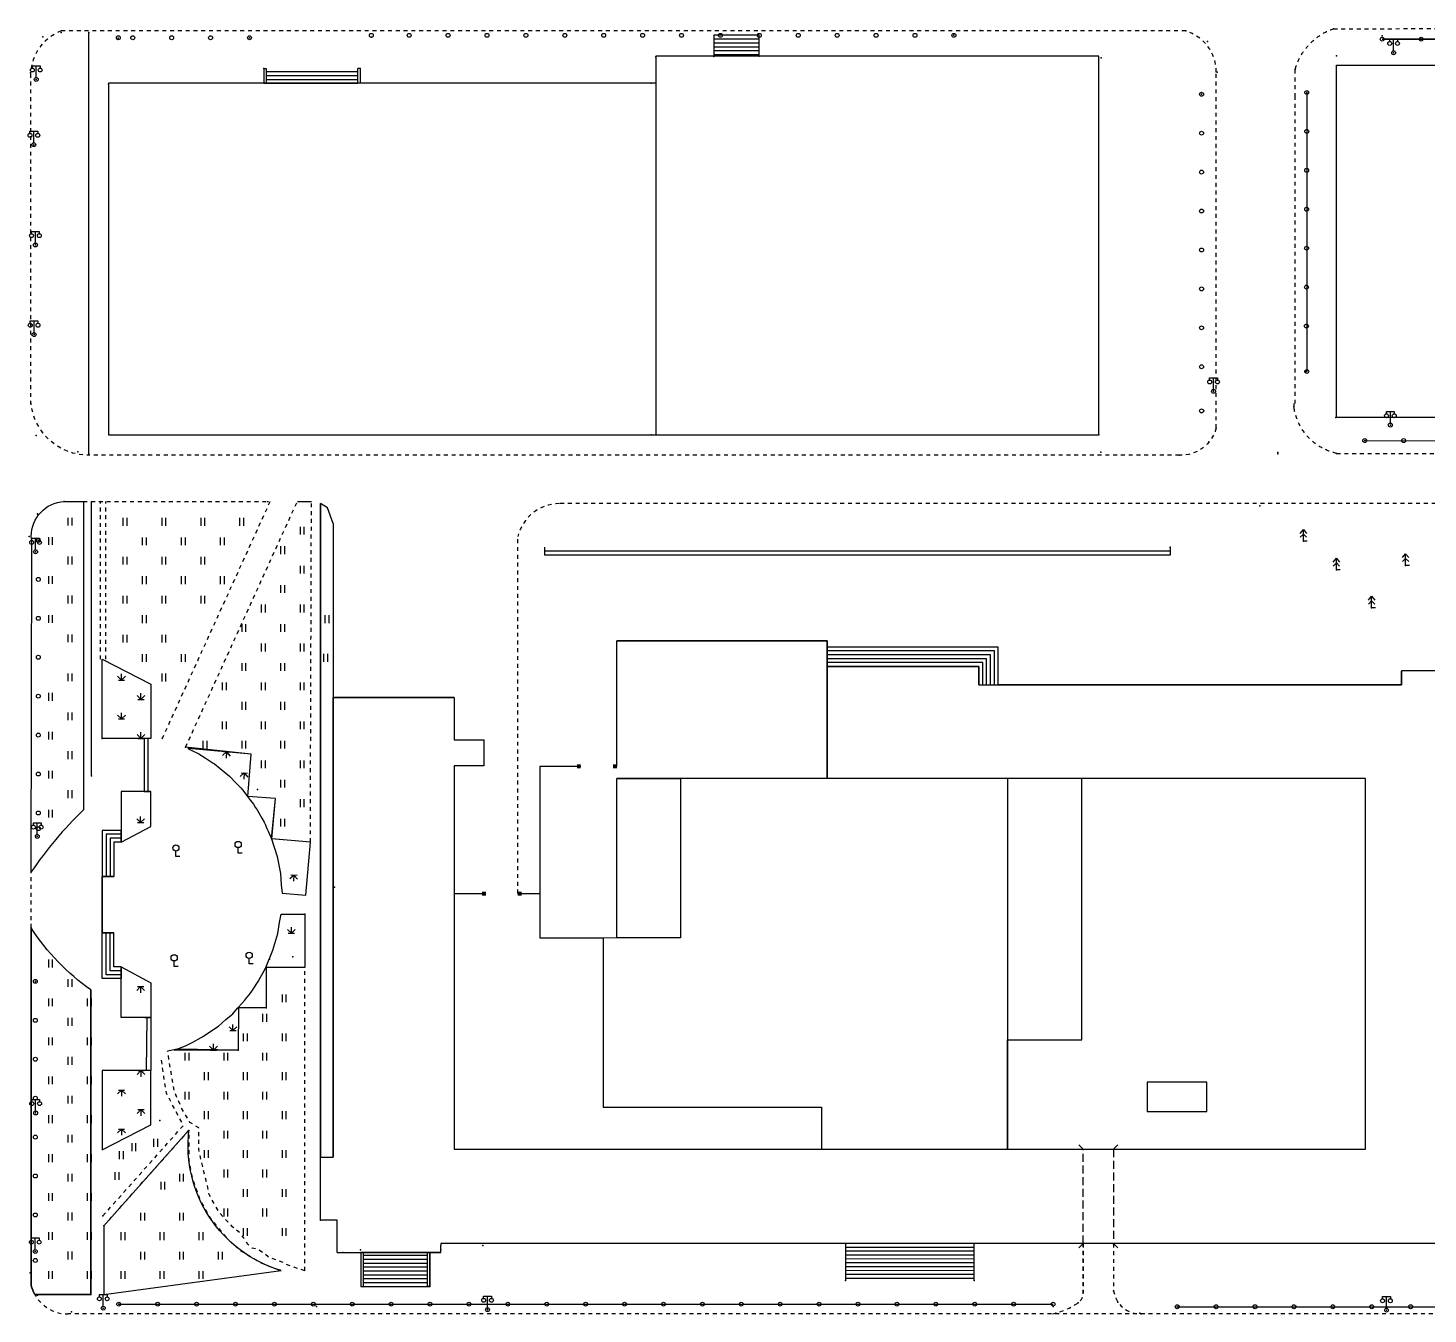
# Model space of a CAD drawing. Extents: x -992 to 2561, y -723 to 1492.
# Drawn here: x 1894.2 to 2074.1, y 652.9 to 818.1 of the extents above; entities that cross this region are included whole.
import ezdxf

# ---------------------------------------------------------------- set-up
doc = ezdxf.new("R2010")
doc.units = 0
doc.header["$LTSCALE"] = 0.5
doc.header["$PDSIZE"] = 0.2
doc.linetypes.add('X5', pattern=[3, 2, -1])
doc.linetypes.add('X6', pattern=[2, 1, -1])
doc.layers.get('0').update_dxf_attribs({"linetype": 'CONTINUOUS'})
doc.layers.add('ASSIST', color=7, linetype='CONTINUOUS', plot=False)
for name, color, linetype in [('DLDW', 11, 'CONTINUOUS'), ('DLSS', 4, 'CONTINUOUS'), ('JMD', 6, 'CONTINUOUS'), ('ZBTZ', 3, 'CONTINUOUS'), ('ZDH', 1, 'CONTINUOUS')]:
    doc.layers.add(name, color=color, linetype=linetype)
doc.linetypes.add('1161', pattern='A,0,[149,AAA.SHX,S=0.15,R=0,X=0,Y=0],-1.6', length=1.6)
doc.linetypes.add('443', pattern='A,9.4,[169,AAA.SHX,S=1,R=0,X=0,Y=0.15],0.6', length=10)

# ---------------------------------------------------------------- blocks, each defined once
blk = doc.blocks.new('gc097')
for p, q in [((-1, 2.9), (-1, 3.5)), ((-1, 3.5), (1, 3.5)), ((0, 0.5), (0, 3.5)), ((1, 3.5), (1, 2.9))]:
    blk.add_line(p, q)
for centre in [(-1, 2.4), (0, 0), (1, 2.4)]:
    blk.add_circle(centre, 0.5)
blk = doc.blocks.new('gc124')
for p, q in [((-1, 1), (0, 0)), ((-0.8, 0), (0.8, 0)), ((0, 0), (0, 1.6)), ((0, 0), (1, 1))]:
    blk.add_line(p, q)
blk = doc.blocks.new('gc121')
for p, q in [((-0.5, -1), (-0.5, 1)), ((0.5, -1), (0.5, 1))]:
    blk.add_line(p, q)
blk = doc.blocks.new('gc002')
at = {"const_width": 1}
blk.add_lwpolyline([(-0.5, 0), (0.5, 0)], dxfattribs=at)
blk = doc.blocks.new('gc145')
for p, q in [((0, 0), (0, 1.4)), ((1, 0), (0, 0))]:
    blk.add_line(p, q)
blk.add_circle((0, 2.2), 0.8)
blk = doc.blocks.new('gc144')
for p, q in [((-0.8, 2), (0, 3)), ((-0.8, 1), (0, 1.8)), ((0, 0), (0, 3)), ((0, 3), (0.8, 2)), ((0, 1.8), (0.8, 1)), ((1, 0), (0, 0))]:
    blk.add_line(p, q)
blk = doc.blocks.new('gc170')
at = {"linetype": 'Continuous'}
blk.add_circle((0, 0), 0.5, dxfattribs=at)

msp = doc.modelspace()

# ---------------------------------------------------------------- linework, layer by layer
at = {"linetype": 'Continuous', "flags": 128}
for points, elevation in [([(2198.23, 816.64), (2068.24, 816.64)], 1.65), ([(2056.88, 769.83), (2056.88, 769.43)], 0.28)]:
    msp.add_lwpolyline(points, dxfattribs=dict(at, elevation=elevation))
at = {"color": 5, "linetype": 'Continuous', "elevation": 0.33, "flags": 128}
msp.add_lwpolyline([(2062.34, 768.05), (2062.34, 813.3), (2196.84, 813.3), (2196.84, 768.05), (2062.34, 768.05)], dxfattribs=at)
at = {"linetype": 'Continuous'}
for p in [(1974.29, 765.81, -8.92), (1974.89, 765.81, -8.92)]:
    msp.add_point(p, dxfattribs=at)
at = {"layer": 'ASSIST', "linetype": 'Continuous', "flags": 128}
for points, elevation in [([(2068.24, 816.64), (2198.23, 816.64)], 3.12), ([(2058.54, 809.79), (2058.54, 773.95)], 3.12), ([(2065.99, 765.08), (2196.74, 764.87)], 3.12), ([(1905.87, 654.16), (2025.94, 654.16)], -8.92), ([(2041.89, 653.83), (2092.14, 653.83)], -8.92)]:
    msp.add_lwpolyline(points, dxfattribs=dict(at, elevation=elevation))
at = {"layer": 'ASSIST', "linetype": 'Continuous', "elevation": -8.92, "flags": 128}
msp.add_lwpolyline([(1936.99, 660.81), (1936.99, 656.44), (1945.83, 656.44), (1945.83, 660.81)], close=True, dxfattribs=at)
at = {"layer": 'DLDW', "linetype": 'Continuous'}
for p, q in [((1960.59, 751.38, -8.92), (1960.59, 750.38, -8.92)), ((2040.99, 750.88, -8.92), (1960.59, 750.88, -8.92)), ((2040.99, 750.38, -8.92), (1960.59, 750.38, -8.92)), ((2040.99, 751.38, -8.92), (2040.99, 750.38, -8.92))]:
    msp.add_line(p, q, dxfattribs=at)
at = {"layer": 'DLDW', "linetype": 'Continuous', "elevation": -8.92, "flags": 128}
for points in [[(1905.25, 709.11), (1903.75, 709.11), (1903.75, 701.87), (1905.25, 701.87)], [(1905.25, 701.87), (1903.75, 701.87), (1903.75, 709.11), (1905.25, 709.11)]]:
    msp.add_lwpolyline(points, dxfattribs=at)
at = {"layer": 'DLSS', "linetype": 'X6', "flags": 128}
for points, elevation in [([(1898.48, 817.69, 0.277245), (1894.59, 812.75)], -0.22), ([(2046.91, 812.41), (2046.91, 812.41, 0.331427), (2042.98, 817.69)], -8.92), ([(1902.01, 763.44), (1902.01, 763.19, -0.384146), (1894.59, 769.88), (1894.59, 812.75)], -0.22), ([(2046.91, 766.69, -0.346434), (2042.16, 763.19)], -8.92), ([(1962.49, 756.98, 0.348588), (1957.15, 752.74)], -8.92), ([(1894.62, 702.5), (1894.62, 656.55, 0.342329), (1899.31, 652.91)], -8.92), ([(2025.86, 652.91, 0.100678), (2029.17, 654.35, 0.261658), (2029.8, 655.66), (2029.8, 661.96)], -0.41), ([(2033.69, 655.89), (2033.72, 655.89, 0.390001), (2037.3, 652.91)], -8.92)]:
    msp.add_lwpolyline(points, format="xyb", dxfattribs=dict(at, elevation=elevation))
for points, elevation in [([(2042.98, 817.69), (1898.48, 817.69)], -8.92), ([(2061.97, 817.98), (2197.96, 818.07)], 0.28), ([(2046.91, 766.69), (2046.91, 812.41)], -8.92), ([(2057.03, 809.22), (2057.05, 812.78)], 0.28), ([(2057.03, 769.83), (2057.03, 809.22)], 0.28), ([(2042.16, 763.19), (1902.01, 763.19)], -8.92), ([(2062.37, 763.44), (2197.61, 763.14)], 0.28), ([(1901.32, 757.27), (1902.36, 757.27), (1925.33, 757.27)], -8.92), ([(1903.53, 736.99), (1903.53, 757.27)], -8.92), ([(1904.19, 736.99), (1904.19, 757.27)], -8.92), ([(1911.46, 726.79), (1925.33, 757.27)], -4.87), ([(1914.46, 725.7), (1928.82, 757.27)], -0.97), ([(1930.49, 713.51), (1930.63, 757.27)], -0.97), ([(1931.8, 673.05), (1931.8, 757)], -8.92), ([(2092.09, 756.98), (1962.49, 756.98)], -8.92), ([(1957.15, 706.9), (1957.15, 752.74)], -8.92), ([(1894.62, 702.5), (1894.62, 709.67)], -8.92), ([(1929.78, 658.44), (1929.78, 697.4)], -8.92), ([(1903.83, 665.51), (1909, 671.31), (1914.17, 677.11), (1911.99, 681.26), (1911.29, 685.91)], -0.17), ([(1929.78, 658.44), (1927.76, 659.11), (1926.85, 659.57), (1925.05, 660.24), (1924.71, 660.58), (1923.81, 661.14), (1923.02, 661.37), (1922.46, 661.82), (1921.89, 662.72), (1921.33, 663.39), (1920.54, 664.07), (1919.98, 664.63), (1918.85, 665.87), (1918.17, 667), (1917.5, 668.24), (1917.16, 669.82), (1916.93, 670.72), (1916.48, 672.52), (1916.14, 674.1), (1916.14, 676.8), (1915.01, 677.5), (1914.79, 677.86), (1913.94, 679.35), (1912.98, 681.57), (1912.59, 683.94), (1912.15, 686.66)], -8.92), ([(1903.95, 664.22), (1914.89, 676.49), (1914.89, 672.58), (1915.31, 670.34), (1916.24, 667.69), (1916.24, 667.69), (1916.24, 667.69), (1917.64, 665.15), (1919.86, 662.53), (1921.5, 661.04), (1924.01, 659.56), (1924.92, 659.16), (1925.73, 658.82), (1926.23, 658.64), (1926.76, 658.47)], -8.92), ([(2029.8, 661.96), (2029.8, 655.66)], -0.41), ([(2033.69, 661.96), (2033.69, 655.89)], -8.92), ([(2093.72, 652.91), (1899.8, 652.91), (1899.31, 652.91)], -8.92)]:
    msp.add_lwpolyline(points, dxfattribs=dict(at, elevation=elevation))
for points in [[(2057.05, 812.78, -0.056597), (2057.71, 814.4, -0.056597), (2058.73, 815.82, -0.063649), (2060.21, 817.11, -0.063649), (2061.97, 817.98)], [(2062.37, 763.44, -0.072623), (2060.46, 764.16, -0.072623), (2058.83, 765.4, -0.080573), (2057.53, 767.26, -0.080573), (2056.88, 769.43)]]:
    msp.add_lwpolyline(points, format="xyb", dxfattribs=at)
at = {"layer": 'JMD', "linetype": 'Continuous'}
for p, q in [((1988.15, 817.13, -8.92), (1982.33, 817.13, -8.92)), ((1982.33, 817.13, -8.92), (1982.33, 814.47, -8.92)), ((1988.15, 814.47, -8.92), (1988.15, 817.13, -8.92)), ((1988.15, 816.63, -8.92), (1982.33, 816.63, -8.92)), ((1988.15, 816.13, -8.92), (1982.33, 816.13, -8.92)), ((1988.15, 815.63, -8.92), (1982.33, 815.63, -8.92)), ((1988.15, 815.13, -8.92), (1982.33, 815.13, -8.92)), ((1988.15, 814.63, -8.92), (1982.33, 814.63, -8.92)), ((1924.5, 812.86, -8.92), (1924.8, 812.86, -8.92)), ((1924.5, 812.86, -8.92), (1924.5, 810.97, -8.92)), ((1924.8, 812.86, -8.92), (1924.8, 810.97, -8.92)), ((1924.8, 812.47, -8.92), (1936.59, 812.47, -8.92)), ((1924.8, 811.97, -8.92), (1936.59, 811.97, -8.92)), ((1924.8, 811.47, -8.92), (1936.59, 811.47, -8.92)), ((1936.89, 812.86, -8.92), (1936.59, 812.86, -8.92)), ((1936.59, 810.97, -8.92), (1936.59, 812.86, -8.92)), ((1936.89, 812.86, -8.92), (1936.89, 810.97, -8.92)), ((1924.5, 810.97, -8.92), (1924.8, 810.97, -8.92)), ((1924.8, 810.97, -8.92), (1936.59, 810.97, -8.92)), ((1936.89, 810.97, -8.92), (1936.59, 810.97, -8.92)), ((1996.89, 736.06, -8.92), (1996.89, 738.56, -8.92)), ((2016.4, 733.7, -8.92), (2018.9, 733.7, -8.92)), ((1910.01, 727.15, -8.92), (1909.99, 727.15, -8.92)), ((1909.99, 727.15, -8.92), (1909.99, 727.15, -8.92)), ((1910.01, 727.15, -8.92), (1910.01, 727.15, -8.92)), ((1909.99, 726.82, -8.92), (1909.12, 726.82, -8.92)), ((1909.99, 726.82, -8.92), (1909.12, 726.82, -8.92)), ((1909.12, 726.82, -8.92), (1909.12, 720, -8.92)), ((1909.62, 726.82, -8.92), (1909.62, 720, -8.92)), ((1909.12, 720, -8.92), (1909.99, 720, -8.92)), ((1909.24, 720, -8.92), (1909.99, 720, -8.92)), ((1906.18, 713.51, -8.92), (1906.18, 715.01, -8.92)), ((1905.25, 709.11, -8.92), (1903.75, 709.11, -8.92)), ((1905.25, 701.87, -8.92), (1903.75, 701.87, -8.92)), ((1906.18, 697.47, -8.92), (1906.18, 695.97, -8.92)), ((1909.24, 690.98, -8.92), (1909.99, 690.98, -8.92)), ((1909.49, 690.98, -8.92), (1909.41, 684.16, -8.92)), ((1909.99, 690.98, -8.92), (1909.99, 684.16, -8.92)), ((1909.99, 684.16, -8.92), (1909.12, 684.16, -8.92)), ((2029.8, 674.06, -8.92), (2029.23, 674.62, -8.92)), ((2033.69, 674.06, -8.92), (2034.26, 674.62, -8.92)), ((1936.99, 660.81, -8.92), (1937.29, 660.81, -8.92)), ((1936.99, 660.81, -8.92), (1936.99, 656.44, -8.92)), ((1937.29, 660.81, -8.92), (1937.29, 656.44, -8.92)), ((1937.29, 660.44, -8.92), (1945.53, 660.44, -8.92)), ((1947.26, 660.81, -8.92), (1944.76, 660.81, -8.92)), ((1945.83, 660.81, -8.92), (1945.53, 660.81, -8.92)), ((1945.53, 656.44, -8.92), (1945.53, 660.81, -8.92)), ((1945.83, 660.81, -8.92), (1945.83, 656.44, -8.92)), ((2015.78, 661.96, -8.92), (1999.28, 661.96, -8.92)), ((1999.28, 661.96, -8.92), (1999.28, 657.2, -8.92)), ((2015.78, 661.46, -8.92), (1999.28, 661.46, -8.92)), ((2015.78, 660.96, -8.92), (1999.28, 660.97, -8.92)), ((2015.78, 660.46, -8.92), (1999.28, 660.47, -8.92)), ((2015.78, 657.19, -8.92), (2015.78, 661.96, -8.92)), ((2029.8, 661.96, -8.92), (2029.23, 661.4, -8.92)), ((2033.69, 661.96, -8.92), (2034.26, 661.4, -8.92)), ((1937.29, 659.94, -8.92), (1945.53, 659.94, -8.92)), ((1937.29, 659.44, -8.92), (1945.53, 659.44, -8.92)), ((1937.29, 658.94, -8.92), (1945.53, 658.94, -8.92)), ((2015.78, 659.96, -8.92), (1999.28, 659.97, -8.92)), ((2015.78, 659.46, -8.92), (1999.28, 659.47, -8.92)), ((2015.78, 658.96, -8.92), (1999.28, 658.97, -8.92)), ((1937.29, 658.44, -8.92), (1945.53, 658.44, -8.92)), ((1937.29, 657.94, -8.92), (1945.53, 657.94, -8.92)), ((1937.29, 657.44, -8.92), (1945.53, 657.44, -8.92)), ((1937.29, 656.94, -8.92), (1945.53, 656.94, -8.92)), ((2015.78, 658.46, -8.92), (1999.28, 658.47, -8.92)), ((2015.78, 657.96, -8.92), (1999.28, 657.97, -8.92)), ((2015.78, 657.46, -8.92), (1999.28, 657.47, -8.92)), ((1936.99, 656.44, -8.92), (1937.29, 656.44, -8.92)), ((1937.29, 656.44, -8.92), (1945.53, 656.44, -8.92)), ((1945.83, 656.44, -8.92), (1945.53, 656.44, -8.92))]:
    msp.add_line(p, q, dxfattribs=at)
at = {"layer": 'JMD', "linetype": 'X5'}
for p, q in [((2029.8, 661.96, -8.92), (2029.8, 674.06, -8.92)), ((2033.69, 674.06, -8.92), (2033.69, 661.96, -8.92))]:
    msp.add_line(p, q, dxfattribs=at)
at = {"layer": 'JMD', "linetype": 'Continuous', "flags": 128}
for points, elevation in [([(1974.89, 814.47), (1974.89, 810.97)], 0.08), ([(2031.82, 765.81), (2031.82, 814.24), (2031.82, 814.47), (1974.89, 814.47)], -8.92), ([(1974.89, 814.34), (1974.89, 810.97)], 0.08), ([(1904.57, 810.97), (1904.57, 765.81), (2031.82, 765.81)], 0.08), ([(1974.89, 810.97), (1904.57, 810.97)], -8.92), ([(1904.57, 810.86), (1904.57, 765.81), (2031.82, 765.81)], 0.08), ([(1974.89, 810.97), (1974.89, 765.81)], -8.92), ([(1969.89, 739.34), (1996.89, 739.34), (1996.89, 721.68), (1996.89, 736.06), (2016.4, 736.06), (2016.4, 733.7), (2070.72, 733.7), (2070.72, 735.43)], -8.92), ([(1996.89, 738.56), (1996.89, 739.34), (1969.89, 739.34)], -8.92), ([(1969.89, 723.24), (1969.89, 739.34)], -8.92), ([(2018.9, 733.7), (2018.9, 738.56), (1996.89, 738.56)], 0.2), ([(2018.4, 733.7), (2018.4, 738.06), (1996.89, 738.06)], 0.2), ([(2017.9, 733.7), (2017.9, 737.56), (1996.89, 737.56)], 0.2), ([(2017.4, 733.7), (2017.4, 737.06), (1996.89, 737.06)], 0.2), ([(2016.9, 733.7), (2016.9, 736.56), (1996.89, 736.56)], 0.2), ([(2070.72, 735.43), (2070.72, 733.7), (2018.9, 733.7)], -8.92), ([(2081.6, 730.41), (2078.86, 730.41), (2078.86, 735.49), (2070.72, 735.49), (2070.72, 735.43)], -8.92), ([(1933.42, 664.94), (1931.8, 664.94), (1931.8, 673.05), (1933.42, 673.05), (1933.42, 732.07), (1933.59, 732.07)], -8.92), ([(1948.98, 732.07), (1933.59, 732.07), (1948.98, 732.07), (1948.98, 726.64), (1952.8, 726.64), (1952.8, 723.3), (1948.98, 723.3), (1948.98, 674.06), (2066.09, 674.06), (2066.09, 721.68), (1978.04, 721.68), (1969.89, 721.68)], -8.92), ([(1933.59, 732.07), (1948.98, 732.07), (1948.98, 726.64), (1952.8, 726.64), (1952.8, 723.3), (1948.98, 723.3), (1948.98, 674.06), (1996.18, 674.06), (2020.08, 674.06), (2020.08, 688.13), (2020.08, 674.06), (2066.09, 674.06), (2066.09, 721.68), (1969.89, 721.68)], -8.92), ([(1965.24, 723.24), (1959.98, 723.24), (1959.98, 701.22), (1968.13, 701.22), (1968.13, 679.46), (1996.18, 679.46), (1996.18, 674.06)], -8.96), ([(1906.18, 715.01), (1903.75, 715.01), (1903.75, 709.11)], -8.92), ([(1906.18, 714.51), (1904.25, 714.51), (1904.25, 709.11)], -8.92), ([(1906.18, 714.01), (1904.75, 714.01), (1904.75, 709.11)], -8.92), ([(1948.98, 706.9), (1952.55, 706.9)], -8.92), ([(1957.65, 706.9), (1959.98, 706.9)], -8.92), ([(1906.18, 695.97), (1903.75, 695.97), (1903.75, 701.87)], -8.92), ([(1906.18, 696.47), (1904.25, 696.47), (1904.25, 701.87)], -8.92), ([(1906.18, 696.97), (1904.75, 696.97), (1904.75, 701.87)], -8.92), ([(1933.92, 664.94), (1933.42, 664.94)], -8.92), ([(1933.92, 660.81), (1933.92, 664.94)], -8.92), ([(1933.92, 660.81), (1947.26, 660.81), (1947.26, 661.68)], -8.92), ([(2081.62, 661.96), (1962.78, 661.96), (1947.26, 661.96), (1947.26, 661.68)], -0.05)]:
    msp.add_lwpolyline(points, dxfattribs=dict(at, elevation=elevation))
at = {"layer": 'JMD', "color": 7, "linetype": 'Continuous', "flags": 128}
for points, elevation in [([(2016.4, 733.7), (2016.4, 736.06), (1996.89, 736.06)], 0.2), ([(1906.18, 713.51), (1905.25, 713.51), (1905.25, 709.11)], -8.92), ([(1906.18, 697.47), (1905.25, 697.47), (1905.25, 701.87)], -8.92)]:
    msp.add_lwpolyline(points, dxfattribs=dict(at, elevation=elevation))
at = {"layer": 'JMD', "linetype": 'Continuous', "elevation": -8.92, "flags": 128}
for points in [[(1969.89, 721.68), (1978.04, 721.68), (1978.04, 701.22), (1969.89, 701.22)], [(2029.64, 688.13), (2029.64, 721.68), (2020.08, 721.68), (2020.08, 688.13)], [(2038.04, 678.9), (2045.7, 678.9), (2045.7, 682.66), (2038.04, 682.66)]]:
    msp.add_lwpolyline(points, close=True, dxfattribs=at)
at = {"layer": 'JMD', "linetype": '443', "const_width": 0.15, "elevation": -8.92, "flags": 128}
msp.add_lwpolyline([(1968.13, 701.22), (1969.89, 701.22)], dxfattribs=at)
at = {"layer": 'ZBTZ', "linetype": 'Continuous', "flags": 128}
for points, elevation in [([(1898.48, 817.51), (1898.48, 817.51)], -8.92), ([(1931.8, 673.05), (1931.8, 673.05), (1931.8, 757), (1931.8, 757)], -8.92), ([(1929.78, 697.4), (1929.78, 697.4)], -0.97), ([(1902.3, 694.53), (1902.3, 694.53), (1902.3, 655.42), (1902.3, 655.42)], -8.92), ([(1931.8, 673.05), (1931.8, 673.05)], -8.92)]:
    msp.add_lwpolyline(points, close=True, dxfattribs=dict(at, elevation=elevation))
for points, elevation in [([(1902.01, 763.19), (1902.01, 817.48)], -8.92), ([(1902.36, 722.04), (1902.36, 757.27)], -8.92), ([(1924.93, 757.27), (1925.13, 757.27)], -4.87), ([(1928.82, 757.27), (1928.82, 757.27), (1930.63, 757.27)], -0.97), ([(1933.42, 754.42), (1932.68, 756.44), (1931.8, 757)], -8.92), ([(1933.42, 754.42), (1933.42, 673.05)], -8.92), ([(1930.49, 713.51), (1930.49, 713.51), (1925.49, 713.95), (1926, 719.1), (1922.46, 719.38), (1922.88, 724.82), (1914.46, 725.7)], -0.97), ([(1929.78, 697.4), (1924.82, 697.4), (1924.82, 692.24), (1921.27, 692.22), (1921.21, 686.8), (1913.37, 686.93), (1912.15, 686.66)], -0.97), ([(1931.8, 673.05), (1933.42, 673.05)], -8.92), ([(1902.3, 655.42), (1895.07, 655.42)], -8.92)]:
    msp.add_lwpolyline(points, dxfattribs=dict(at, elevation=elevation))
at = {"layer": 'ZBTZ', "linetype": 'Continuous', "elevation": -8.92, "flags": 128}
for points in [[(1894.62, 709.67), (1894.68, 752.25), (1894.62, 752.78, -0.396577), (1898.85, 757.27), (1901.32, 757.27), (1901.32, 717.64, 0.052301), (1894.62, 709.67)], [(1902.3, 694.53, -0.098273), (1894.62, 702.5), (1894.62, 656.55, 0.063199), (1895.07, 655.42), (1902.3, 655.42)], [(1903.95, 664.22), (1903.95, 655.42), (1926.76, 658.47, -0.364546), (1914.89, 676.49), (1903.95, 664.22)]]:
    msp.add_lwpolyline(points, format="xyb", close=True, dxfattribs=at)
at = {"layer": 'ZBTZ', "linetype": '1161', "flags": 128}
for points, elevation in [([(1909.99, 726.82), (1903.72, 726.82), (1903.72, 736.99), (1909.99, 733.79), (1909.99, 726.82)], -4.37), ([(1922.88, 724.82), (1914.85, 725.52), (1914.75, 725.53), (1915.35, 725.23), (1915.89, 724.97), (1916.17, 724.83), (1916.97, 724.32), (1918.01, 723.64), (1918.17, 723.55), (1919.63, 722.35), (1920.08, 721.98), (1920.97, 721.06), (1921.59, 720.43), (1921.77, 720.23), (1922.34, 719.48), (1922.42, 719.38), (1922.82, 718.85), (1923.19, 718.37), (1923.42, 718), (1923.67, 717.65), (1923.88, 717.26), (1924.25, 716.59), (1924.54, 716.09), (1924.68, 715.83), (1924.91, 715.27), (1925.07, 714.93), (1925.19, 714.63), (1925.46, 714.04), (1925.49, 713.95), (1926.22, 711.65), (1926.56, 709.89), (1926.67, 709.47), (1926.75, 708.04), (1926.85, 706.96), (1929.89, 706.69), (1930.49, 713.51), (1925.54, 713.95), (1926, 719.1), (1922.46, 719.38), (1922.88, 724.82)], -0.97), ([(1909.99, 720), (1906.18, 720), (1906.18, 713.51), (1909.99, 715.53), (1909.99, 720)], -8.92), ([(1921.21, 686.8), (1913.16, 686.8), (1913.05, 686.8), (1913.68, 687.05), (1914.24, 687.27), (1914.53, 687.38), (1915.37, 687.82), (1916.47, 688.4), (1916.63, 688.48), (1918.2, 689.55), (1918.67, 689.88), (1919.64, 690.72), (1920.31, 691.29), (1920.51, 691.47), (1921.14, 692.17), (1921.23, 692.26), (1921.68, 692.76), (1922.09, 693.2), (1922.34, 693.55), (1922.62, 693.88), (1922.87, 694.24), (1923.3, 694.88), (1923.63, 695.36), (1923.79, 695.6), (1924.07, 696.14), (1924.26, 696.47), (1924.41, 696.75), (1924.72, 697.31), (1924.76, 697.41), (1925.69, 699.63), (1926.18, 701.36), (1926.33, 701.77), (1926.54, 703.18), (1926.72, 704.25), (1929.78, 704.25), (1929.78, 697.4), (1924.82, 697.4), (1924.82, 692.24), (1921.27, 692.26), (1921.21, 686.8)], -0.97), ([(1909.99, 690.98), (1906.18, 690.98), (1906.18, 697.47), (1909.99, 695.45), (1909.99, 690.98)], -8.92), ([(1909.99, 684.16), (1903.72, 684.16), (1903.72, 673.99), (1909.99, 677.19), (1909.99, 684.16)], -4.37)]:
    msp.add_lwpolyline(points, close=True, dxfattribs=dict(at, elevation=elevation))
at = {"layer": 'ZBTZ', "linetype": 'Continuous', "elevation": -8.92, "flags": 128}
for points in [[(1895.07, 655.42, -0.063198), (1894.62, 656.55), (1894.62, 702.5)], [(1902.3, 694.53), (1902.3, 694.53, -0.098273), (1894.62, 702.5), (1894.62, 702.5)], [(1902.3, 694.53, -0.098273), (1894.62, 702.5)]]:
    msp.add_lwpolyline(points, format="xyb", dxfattribs=at)
at = {"layer": 'ZDH', "linetype": 'Continuous'}
for p in [(1896.12, 816.93, -0.34), (1896.12, 816.93, -0.34), (1898.48, 817.51, -0.24), (1898.48, 817.51, -0.24), (1902.01, 817.48, -0.22), (1902.01, 817.48, -0.22), (1922.67, 816.82, -0.28), (1922.67, 816.82, -0.28), (1938.33, 816.88, -0.35), (1938.33, 816.88, -0.35), (2013.19, 817.13, -0.27), (2013.19, 817.13, -0.27), (2013.19, 817.13, -0.27), (2013.19, 817.13, -0.27), (2016.58, 817.76, -0.26), (2016.58, 817.76, -0.26), (2016.58, 817.76, -0.26), (2016.58, 817.76, -0.26), (2042.98, 817.69, -0.29), (2042.98, 817.69, -0.29), (2042.98, 817.69, -0.29), (2042.98, 817.69, -0.29), (2061.97, 817.98, -0.09), (2061.97, 817.98, -0.09), (2068.21, 817.06, 0.1), (1905.81, 816.77, -0.3), (1905.81, 816.77, -0.3), (2045.8, 816.32, -0.35), (2045.8, 816.32, -0.35), (2045.8, 816.32, -0.35), (2045.8, 816.32, -0.35), (1974.88, 814.34, 0.08), (1974.88, 814.34, 0.08), (1974.89, 814.35, 0.27), (1974.89, 814.35, 0.27), (1974.89, 814.35, 0.27), (1974.89, 814.35, 0.27), (1982.33, 814.41, 0.33), (1982.33, 814.41, 0.33), (1982.33, 814.41, 0.33), (1982.33, 814.41, 0.33), (1988.15, 814.47, 0.27), (1988.15, 814.47, 0.27), (1988.15, 814.47, 0.27), (1988.15, 814.47, 0.27), (2032.11, 814.24, 0.04), (2032.11, 814.24, 0.04), (2032.11, 814.24, 0.04), (2032.11, 814.24, 0.04), (2062.34, 814.48, -0.08), (2069.7, 814.89, 0.51), (2069.7, 814.89, 0.51), (1894.51, 812.31, -0.2), (1894.51, 812.31, -0.2), (1895.27, 811.47, -0.14), (1895.27, 811.47, -0.14), (1924.5, 812.86, 0.02), (1924.5, 812.86, 0.02), (1936.89, 812.89, 0.01), (1936.89, 812.89, 0.01), (2047.04, 812.41, -0.29), (2047.04, 812.41, -0.29), (2047.04, 812.41, -0.29), (2047.04, 812.41, -0.29), (2057.05, 812.78, -0.11), (2057.05, 812.78, -0.11), (1904.57, 810.86, 0.09), (1904.57, 810.86, 0.09), (1974.29, 810.97, 0.11), (1974.29, 810.97, 0.11), (2058.54, 809.79, -0.18), (2058.54, 809.79, -0.18), (2045.02, 809.56, -0.24), (2045.02, 809.56, -0.24), (2045.02, 809.56, -0.24), (2045.02, 809.56, -0.24), (1894.96, 803.08, -0.18), (1894.96, 803.08, -0.18), (1895.16, 790.2, -0.12), (1895.16, 790.2, -0.12), (1894.99, 778.69, -0.16), (1894.99, 778.69, -0.16), (2058.48, 773.95, 0.4), (2058.48, 773.95, 0.4), (2046.56, 771.41, 0.06), (2046.56, 771.41, 0.06), (2046.56, 771.41, 0.06), (2046.56, 771.41, 0.06), (1894.59, 769.88, -0.2), (1894.59, 769.88, -0.2), (2045.3, 768.89, -0.13), (2045.3, 768.89, -0.13), (2045.3, 768.89, -0.13), (2045.3, 768.89, -0.13), (2056.88, 769.43, 0.14), (2056.88, 769.43, 0.14), (2046.91, 766.69, -0.43), (2046.91, 766.69, -0.43), (2046.91, 766.69, -0.43), (2046.91, 766.69, -0.43), (2062.27, 768.05, 0.33), (2062.27, 768.05, 0.33), (2069.28, 767.07, -0.9), (2069.28, 767.07, -0.9), (1895.25, 765.75, -0.2), (1895.25, 765.75, -0.2), (2031.82, 765.81, -0.14), (2031.82, 765.81, -0.14), (2031.82, 765.81, -0.14), (2031.82, 765.81, -0.14), (2045.97, 764.9, -0.43), (2045.97, 764.9, -0.43), (2045.97, 764.9, -0.43), (2045.97, 764.9, -0.43), (2065.99, 765.08, 0.33), (2065.99, 765.08, 0.33), (1900.63, 763.63, 0.07), (1900.63, 763.63, 0.07), (2032.06, 763.61, -0.24), (2032.06, 763.61, -0.24), (2042.16, 763.19, -0.35), (2042.16, 763.19, -0.35), (2054.8, 763.54, -2.22), (2054.8, 763.54, -2.22), (2054.83, 763.55, 3.12), (2054.83, 763.55, 3.12), (2054.83, 763.39, -1.18), (2054.83, 763.39, -1.18), (2054.83, 763.39, -1.18), (2054.83, 763.39, -1.18), (2062.37, 763.44, 0.28), (2062.37, 763.44, 0.28), (1895.41, 755.67, -0.22), (1898.85, 757.27, 0.46), (2052.51, 756.7, 0.23), (2052.51, 756.7, 0.23), (1894.36, 752.78, -0.23), (1895.53, 752.25, -0.2), (2058.11, 752.16, -0.17), (2058.11, 752.16, -0.17), (1895.18, 750.8, -0.15), (2040.99, 751.38, -0.08), (2040.99, 751.38, -0.08), (2062.34, 748.46, -0.15), (2062.34, 748.46, -0.15), (2071.24, 749.05, -0.23), (2071.24, 749.05, -0.23), (2066.87, 743.58, -0.1), (2066.87, 743.58, -0.1), (2070.72, 735.43, 0.19), (2070.72, 735.43, 0.19), (2066.38, 733.7, 0.2), (2066.38, 733.7, 0.2), (1903.72, 726.82, -0.69), (1914.46, 725.7, -0.14), (1902.36, 722.04, -0.33), (1923.69, 720.27, -0.17), (1895.24, 715.23, -0.28), (1895.4, 714.24, -0.26), (1894.62, 709.67, -0.26), (1933.59, 707.74, 0.07), (1929.78, 704.25, -0.15), (1894.62, 702.5, -0.27), (1925.24, 698.47, -0.18), (1928.25, 698.77, -0.14), (1895.15, 695.62, -0.25), (1921.27, 692.26, -0.11), (1924.82, 692.24, -0.13), (1921.21, 686.8, -0.97), (1895.19, 678.72, -0.24), (1911.13, 677.74, -0.2), (1931.8, 673.05, -1.28), (1933.42, 674.31, -1.23), (1903.83, 665.51, -0.17), (1903.95, 664.22, -0.18), (1931.79, 664.94, -0.04), (1895.14, 660.93, 0.1), (1934.68, 660.81, 0), (1936.93, 661.12, 0.83), (1947.26, 661.15, 0.04), (1952.64, 661.68, 0.06), (2033.69, 661.87, -0.15), (1894.67, 659.78, -0.16), (1894.48, 658.18, -0.23), (1999.28, 657.2, -0.35), (2015.78, 657.19, -0.29), (1895.41, 655.33, -0.24), (1902.3, 655.42, -0.2), (1904, 655.39, -0.16), (1945.83, 656.44, -0.09), (2029.8, 655.66, -0.32), (2033.72, 655.89, -0.29), (1899.8, 653.17, -0.25), (1903.88, 653.65, -0.11), (1905.87, 654.16, -0.3), (1931.29, 653.86, -0.32), (1945.67, 654.02, -0.3), (1953.26, 653.46, -0.13), (2025.94, 653.85, -0.4), (2029.17, 654.35, -0.4), (2034.26, 654.41, -0.37), (2041.89, 653.83, -0.37), (2068.78, 653.4, -0.14), (2026.31, 653.01, -0.41), (2037.08, 653.02, -0.38)]:
    msp.add_point(p, dxfattribs=at)

# ---------------------------------------------------------------- block references
at = {"layer": 'DLDW', "linetype": 'Continuous', "xscale": 0.5, "yscale": 0.5}
for p in [(2069.7, 814.89, 0.51), (1895.27, 811.47, -0.14), (1895.27, 811.47, -0.14), (1894.96, 803.08, -0.18), (1894.96, 803.08, -0.18), (1895.16, 790.2, -0.12), (1895.16, 790.2, -0.12), (1894.99, 778.69, -0.16), (1894.99, 778.69, -0.16), (2046.56, 771.41, 0.06), (2069.28, 767.07, -0.9), (1895.18, 750.8, -0.15), (1895.4, 714.24, -0.26), (1895.19, 678.72, -0.24), (1895.14, 660.93, 0.1), (1903.88, 653.65, -0.11), (1953.26, 653.46, -0.13), (2068.78, 653.4, -0.14)]:
    msp.add_blockref('gc097', p, dxfattribs=at)
at = {"layer": 'JMD', "linetype": 'Continuous', "xscale": 0.5, "yscale": 0.5, "zscale": 0.5}
for p in [(1964.99, 723.24, -8.96), (1969.64, 723.24, -8.98), (1952.8, 706.9, -8.92), (1957.4, 706.9, -8.92)]:
    msp.add_blockref('gc002', p, dxfattribs=at)
at = {"layer": 'ZBTZ', "linetype": 'Continuous'}
for name, p, xscale, yscale, rotation in [('gc170', (1905.81, 816.82, -8.92), 0.5, 0.5, 180), ('gc170', (1907.67, 816.82, -8.92), 0.5, 0.5, 180), ('gc170', (1912.67, 816.82, -8.92), 0.5, 0.5, 180), ('gc170', (1917.67, 816.82, -8.92), 0.5, 0.5, 180), ('gc170', (1922.67, 816.82, -8.92), 0.5, 0.5, 180), ('gc170', (1938.33, 817.13, -8.92), 0.5, 0.5, 180), ('gc170', (1943.19, 817.13, -8.92), 0.5, 0.5, 180), ('gc170', (1948.19, 817.13, -8.92), 0.5, 0.5, 180), ('gc170', (1953.19, 817.13, -8.92), 0.5, 0.5, 180), ('gc170', (1958.19, 817.13, -8.92), 0.5, 0.5, 180), ('gc170', (1963.19, 817.13, -8.92), 0.5, 0.5, 180), ('gc170', (1968.19, 817.13, -8.92), 0.5, 0.5, 180), ('gc170', (1973.19, 817.13, -8.92), 0.5, 0.5, 180), ('gc170', (1978.19, 817.13, -8.92), 0.5, 0.5, 180), ('gc170', (1983.19, 817.13, -8.92), 0.5, 0.5, 180), ('gc170', (1988.19, 817.13, -8.92), 0.5, 0.5, 180), ('gc170', (1993.19, 817.13, -8.92), 0.5, 0.5, 180), ('gc170', (1998.19, 817.13, -8.92), 0.5, 0.5, 180), ('gc170', (2003.19, 817.13, -8.92), 0.5, 0.5, 180), ('gc170', (2008.19, 817.13, -8.92), 0.5, 0.5, 180), ('gc170', (2013.19, 817.13, -8.92), 0.5, 0.5, 180), ('gc170', (2045.02, 809.56, -8.92), 0.5, 0.5, 270), ('gc170', (2058.54, 809.79, 3.12), 0.5000000000002589, 0.5000000000002589, 269.8993017242585), ('gc170', (2045.02, 804.56, -8.92), 0.5, 0.5, 270), ('gc170', (2058.54, 804.79, 3.12), 0.5000000000002589, 0.5000000000002589, 269.8993017242585), ('gc170', (2045.02, 799.56, -8.92), 0.5, 0.5, 270), ('gc170', (2058.53, 799.79, 3.12), 0.5000000000002589, 0.5000000000002589, 269.8993017242585), ('gc170', (2045.02, 794.56, -8.92), 0.5, 0.5, 270), ('gc170', (2058.52, 794.79, 3.12), 0.5000000000002589, 0.5000000000002589, 269.8993017242585), ('gc170', (2058.51, 789.79, 3.12), 0.5000000000002589, 0.5000000000002589, 269.8993017242585), ('gc170', (2045.02, 789.56, -8.92), 0.5, 0.5, 270), ('gc170', (2045.02, 784.56, -8.92), 0.5, 0.5, 270), ('gc170', (2058.5, 784.79, 3.12), 0.5000000000002589, 0.5000000000002589, 269.8993017242585), ('gc170', (2045.02, 779.56, -8.92), 0.5, 0.5, 270), ('gc170', (2058.49, 779.79, 3.12), 0.5000000000002589, 0.5000000000002589, 269.8993017242585), ('gc170', (2045.02, 774.56, -8.92), 0.5, 0.5, 270), ('gc170', (2058.54, 773.95, 3.12), 0.5000000000002589, 0.5000000000002589, 269.8993017242585), ('gc170', (2045.02, 768.89, -8.92), 0.5, 0.5, 270), ('gc170', (2065.99, 765.08, 3.12), 0.4999999999996536, 0.4999999999996536, 359.9049117217056), ('gc170', (2070.99, 765.08, 3.12), 0.4999999999996536, 0.4999999999996536, 359.9049117217056), ('gc170', (1895.53, 752.25, -8.92), 0.5, 0.5, 270), ('gc170', (1895.53, 747.25, -8.92), 0.5, 0.5, 270), ('gc170', (1895.53, 742.25, -8.92), 0.5, 0.5, 270), ('gc170', (1895.53, 737.25, -8.92), 0.5, 0.5, 270), ('gc170', (1895.53, 732.25, -8.92), 0.5, 0.5, 270), ('gc170', (1895.53, 727.25, -8.92), 0.5, 0.5, 270), ('gc124', (1919.73, 725.1, -8.92), -0.4999999999996737, 0.5, 175.0000000000231), ('gc170', (1895.53, 722.25, -8.92), 0.5, 0.5, 270), ('gc124', (1922, 722.39, -8.92), -0.4999999999996737, 0.5, 175.0000000000231), ('gc170', (1895.53, 717.25, -8.92), 0.5, 0.5, 270), ('gc170', (1895.53, 715.23, -8.92), 0.5, 0.5, 270), ('gc124', (1928.38, 709.28, -8.92), -0.4999999999996737, 0.5, 175.0000000000231), ('gc170', (1895.15, 695.62, -8.92), 0.5, 0.5, 270), ('gc124', (1908.68, 694.97, -8.92), -0.5, 0.5, 180), ('gc170', (1895.15, 690.62, -8.92), 0.5, 0.5, 270), ('gc170', (1895.15, 685.62, -8.92), 0.5, 0.5, 270), ('gc124', (1908.72, 684.16, -8.92), -0.5, 0.5, 180), ('gc170', (1895.15, 680.62, -8.92), 0.5, 0.5, 270), ('gc124', (1906.22, 681.66, -8.92), -0.5, 0.5, 180), ('gc124', (1908.72, 679.16, -8.92), -0.5, 0.5, 180), ('gc124', (1906.22, 676.66, -8.92), -0.5, 0.5, 180), ('gc170', (1895.15, 675.62, -8.92), 0.5, 0.5, 270), ('gc170', (1895.15, 670.62, -8.92), 0.5, 0.5, 270), ('gc170', (1895.15, 665.62, -8.92), 0.5, 0.5, 270), ('gc170', (1895.15, 659.78, -8.92), 0.5, 0.5, 270)]:
    msp.add_blockref(name, p, dxfattribs=dict(at, xscale=xscale, yscale=yscale, rotation=rotation))
at = {"layer": 'ZBTZ', "linetype": 'Continuous', "xscale": 0.5, "yscale": 0.5}
for name, p in [('gc170', (2068.24, 816.64, 3.12)), ('gc170', (2073.24, 816.64, 3.12)), ('gc121', (1899.62, 754.67, -8.92)), ('gc121', (1906.69, 754.65, -8.92)), ('gc121', (1911.69, 754.65, -8.92)), ('gc121', (1916.69, 754.65, -8.92)), ('gc121', (1921.69, 754.65, -8.92)), ('gc121', (1929.46, 753.51, -8.92)), ('gc121', (1897.12, 752.17, -8.92)), ('gc121', (1909.19, 752.15, -8.92)), ('gc121', (1914.19, 752.15, -8.92)), ('gc121', (1919.19, 752.15, -8.92)), ('gc144', (2058.11, 752.16, -0.17)), ('gc121', (1926.96, 751.01, -8.92)), ('gc144', (2071.24, 749.05, -0.23)), ('gc121', (1899.62, 749.67, -8.92)), ('gc121', (1906.69, 749.65, -8.92)), ('gc121', (1911.69, 749.65, -8.92)), ('gc121', (1916.69, 749.65, -8.92)), ('gc121', (1929.46, 748.51, -8.92)), ('gc144', (2062.34, 748.46, -0.15)), ('gc121', (1897.12, 747.17, -8.92)), ('gc121', (1909.19, 747.15, -8.92)), ('gc121', (1914.19, 747.15, -8.92)), ('gc121', (1919.19, 747.15, -8.92)), ('gc121', (1899.62, 744.67, -8.92)), ('gc121', (1906.69, 744.65, -8.92)), ('gc121', (1911.69, 744.65, -8.92)), ('gc121', (1916.69, 744.65, -8.92)), ('gc121', (1926.96, 746.01, -8.92)), ('gc144', (2066.87, 743.58, -0.1)), ('gc121', (1924.46, 743.51, -8.92)), ('gc121', (1929.46, 743.51, -8.92)), ('gc121', (1897.12, 742.17, -8.92)), ('gc121', (1909.19, 742.15, -8.92)), ('gc121', (1921.96, 741.01, -8.92)), ('gc121', (1926.96, 741.01, -8.92)), ('gc121', (1932.65, 742.15, -8.92)), ('gc121', (1899.62, 739.67, -8.92)), ('gc121', (1906.69, 739.65, -8.92)), ('gc121', (1911.69, 739.65, -8.92)), ('gc121', (1909.19, 737.15, -8.92)), ('gc121', (1914.19, 737.15, -8.92)), ('gc121', (1924.46, 738.51, -8.92)), ('gc121', (1929.46, 738.51, -8.92)), ('gc121', (1932.49, 737.17, -8.92)), ('gc121', (1921.96, 736.01, -8.92)), ('gc121', (1926.96, 736.01, -8.92)), ('gc121', (1899.62, 734.67, -8.92)), ('gc124', (1906.22, 734.32, -8.92)), ('gc121', (1911.69, 734.65, -8.92)), ('gc121', (1897.12, 732.17, -8.92)), ('gc124', (1908.72, 731.82, -8.92)), ('gc121', (1919.46, 733.51, -8.92)), ('gc121', (1924.46, 733.51, -8.92)), ('gc121', (1929.46, 733.51, -8.92)), ('gc121', (1921.96, 731.01, -8.92)), ('gc121', (1926.96, 731.01, -8.92)), ('gc121', (1899.62, 729.67, -8.92)), ('gc124', (1906.22, 729.32, -8.92)), ('gc121', (1919.46, 728.51, -8.92)), ('gc121', (1924.46, 728.51, -8.92)), ('gc121', (1929.46, 728.51, -8.92)), ('gc121', (1897.12, 727.17, -8.92)), ('gc124', (1908.72, 726.82, -8.92)), ('gc121', (1899.62, 724.67, -8.92)), ('gc121', (1916.96, 726.01, -8.92)), ('gc121', (1921.96, 726.01, -8.92)), ('gc121', (1926.96, 726.01, -8.92)), ('gc121', (1924.46, 723.51, -8.92)), ('gc121', (1929.46, 723.51, -8.92)), ('gc121', (1897.12, 722.17, -8.92)), ('gc121', (1926.96, 721.01, -8.92)), ('gc121', (1899.62, 719.67, -8.92)), ('gc121', (1929.46, 718.51, -8.92)), ('gc121', (1897.12, 717.17, -8.92)), ('gc124', (1908.68, 716.01, -8.92)), ('gc121', (1926.96, 716.01, -8.92)), ('gc145', (1913.21, 711.66, -8.92)), ('gc145', (1921.21, 712.1, -8.92)), ('gc124', (1928.05, 701.8, -8.92)), ('gc121', (1897.12, 697.92, -8.92)), ('gc145', (1912.99, 697.54, -8.92)), ('gc145', (1922.63, 697.86, -8.92)), ('gc121', (1899.62, 695.42, -8.92)), ('gc121', (1897.12, 692.92, -8.92)), ('gc121', (1902.12, 692.92, -8.92)), ('gc121', (1927.15, 693.44, -8.92)), ('gc121', (1899.62, 690.42, -8.92)), ('gc121', (1924.65, 690.94, -8.92)), ('gc124', (1920.55, 689.3, -8.92)), ('gc121', (1897.12, 687.92, -8.92)), ('gc121', (1902.12, 687.92, -8.92)), ('gc124', (1918.05, 686.8, -8.92)), ('gc121', (1922.15, 688.44, -8.92)), ('gc121', (1927.15, 688.44, -8.92)), ('gc121', (1899.62, 685.42, -8.92)), ('gc121', (1914.65, 685.94, -8.92)), ('gc121', (1919.65, 685.94, -8.92)), ('gc121', (1924.65, 685.94, -8.92)), ('gc121', (1917.15, 683.44, -8.92)), ('gc121', (1922.15, 683.44, -8.92)), ('gc121', (1927.15, 683.44, -8.92)), ('gc121', (1897.12, 682.92, -8.92)), ('gc121', (1902.12, 682.92, -8.92)), ('gc121', (1899.62, 680.42, -8.92)), ('gc121', (1914.65, 680.94, -8.92)), ('gc121', (1919.65, 680.94, -8.92)), ('gc121', (1924.65, 680.94, -8.92)), ('gc121', (1897.12, 677.92, -8.92)), ('gc121', (1902.12, 677.92, -8.92)), ('gc121', (1917.15, 678.44, -8.92)), ('gc121', (1922.15, 678.44, -8.92)), ('gc121', (1927.15, 678.44, -8.92)), ('gc121', (1899.62, 675.42, -8.92)), ('gc121', (1907.83, 674.33, -8.92)), ('gc121', (1910.62, 674.89, -8.92)), ('gc121', (1919.65, 675.94, -8.92)), ('gc121', (1924.65, 675.94, -8.92)), ('gc121', (1897.12, 672.92, -8.92)), ('gc121', (1902.12, 672.92, -8.92)), ('gc121', (1906.21, 673.3, -8.92)), ('gc121', (1917.15, 673.44, -8.92)), ('gc121', (1922.15, 673.44, -8.92)), ('gc121', (1927.15, 673.44, -8.92)), ('gc121', (1905.66, 670.61, -8.92)), ('gc121', (1919.65, 670.94, -8.92)), ('gc121', (1924.65, 670.94, -8.92)), ('gc121', (1899.62, 670.42, -8.92)), ('gc121', (1911.56, 669.37, -8.92)), ('gc121', (1913.95, 670.4, -8.92)), ('gc121', (1897.12, 667.92, -8.92)), ('gc121', (1902.12, 667.92, -8.92)), ('gc121', (1922.15, 668.44, -8.92)), ('gc121', (1927.15, 668.44, -8.92)), ('gc121', (1899.62, 665.42, -8.92)), ('gc121', (1908.95, 665.4, -8.92)), ('gc121', (1913.95, 665.4, -8.92)), ('gc121', (1919.65, 665.94, -8.92)), ('gc121', (1924.65, 665.94, -8.92)), ('gc121', (1922.15, 663.44, -8.92)), ('gc121', (1927.15, 663.44, -8.92)), ('gc121', (1897.12, 662.92, -8.92)), ('gc121', (1902.12, 662.92, -8.92)), ('gc121', (1906.45, 662.9, -8.92)), ('gc121', (1911.45, 662.9, -8.92)), ('gc121', (1916.45, 662.9, -8.92)), ('gc121', (1899.62, 660.42, -8.92)), ('gc121', (1908.95, 660.4, -8.92)), ('gc121', (1913.95, 660.4, -8.92)), ('gc121', (1918.95, 660.4, -8.92)), ('gc121', (1897.12, 657.92, -8.92)), ('gc121', (1902.12, 657.92, -8.92)), ('gc121', (1906.45, 657.9, -8.92)), ('gc121', (1911.45, 657.9, -8.92)), ('gc121', (1916.45, 657.9, -8.92)), ('gc170', (1905.87, 654.16, -8.92)), ('gc170', (1910.87, 654.16, -8.92)), ('gc170', (1915.87, 654.16, -8.92)), ('gc170', (1920.87, 654.16, -8.92)), ('gc170', (1925.87, 654.16, -8.92)), ('gc170', (1930.87, 654.16, -8.92)), ('gc170', (1935.87, 654.16, -8.92)), ('gc170', (1940.87, 654.16, -8.92)), ('gc170', (1945.87, 654.16, -8.92)), ('gc170', (1950.87, 654.16, -8.92)), ('gc170', (1955.87, 654.16, -8.92)), ('gc170', (1960.87, 654.16, -8.92)), ('gc170', (1965.87, 654.16, -8.92)), ('gc170', (1970.87, 654.16, -8.92)), ('gc170', (1975.87, 654.16, -8.92)), ('gc170', (1980.87, 654.16, -8.92)), ('gc170', (1985.87, 654.16, -8.92)), ('gc170', (1990.87, 654.16, -8.92)), ('gc170', (1995.87, 654.16, -8.92)), ('gc170', (2000.87, 654.16, -8.92)), ('gc170', (2005.87, 654.16, -8.92)), ('gc170', (2010.87, 654.16, -8.92)), ('gc170', (2015.87, 654.16, -8.92)), ('gc170', (2020.87, 654.16, -8.92)), ('gc170', (2025.94, 654.16, -8.92)), ('gc170', (2041.89, 653.83, -8.92)), ('gc170', (2046.89, 653.83, -8.92)), ('gc170', (2051.89, 653.83, -8.92)), ('gc170', (2056.89, 653.83, -8.92)), ('gc170', (2061.89, 653.83, -8.92)), ('gc170', (2066.89, 653.83, -8.92)), ('gc170', (2071.89, 653.83, -8.92))]:
    msp.add_blockref(name, p, dxfattribs=at)

doc.saveas('drawing.dxf')
